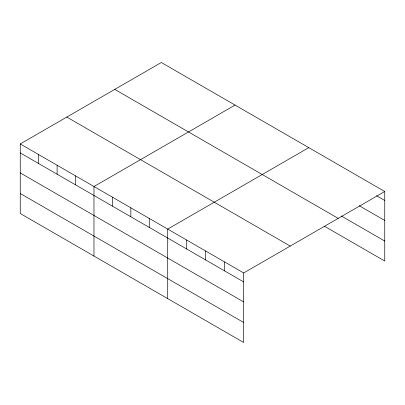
<?xml version="1.0" encoding="UTF-8"?>
<svg xmlns="http://www.w3.org/2000/svg" width="405" height="405" viewBox="0 0 405 405"><rect width="100%" height="100%" fill="white"/><g stroke="black" fill="none" stroke-linecap="round" stroke-linejoin="round"><path stroke-width="0.61" d="M324.521 226.273L384.75 261.043L384.75 191.504L161.322 62.507L20.25 143.957L20.25 213.496L243.678 342.493L243.678 272.95L20.25 143.957M235.052 105.077L93.98 186.523L93.98 256.066M308.782 147.643L167.71 229.093L167.71 298.632M243.678 272.95L384.75 191.504M376.609 195.767L384.75 200.465M359.245 205.735L384.75 220.457M341.339 215.992L384.75 241.056M114.767 89.383L338.195 218.381M66.805 117.075L290.233 246.073M20.25 152.918L243.678 281.915M20.25 172.91L243.678 301.902M20.25 193.504L243.678 322.501M224.689 261.984L224.689 270.95M205.694 251.019L205.694 259.985M186.705 240.059L186.705 249.019M149.278 218.452L149.278 227.413M130.845 207.805L130.845 216.771M112.413 197.164L112.413 206.13M75.548 175.881L75.548 184.842M57.115 165.24L57.115 174.201M38.683 154.599L38.683 163.559"/></g></svg>
